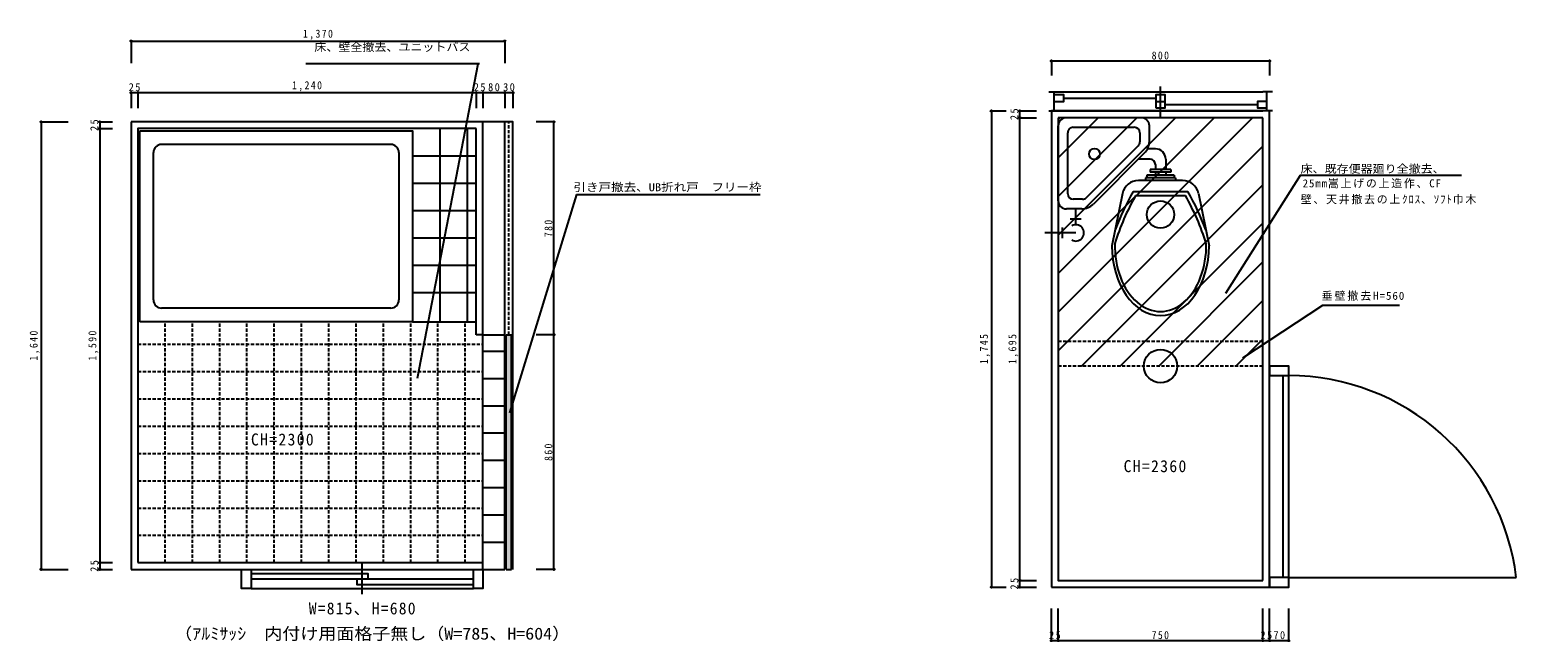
# Model space of a CAD drawing. Units: millimetres at full size, sheet at 1:10. Extents: x -2027 to 3422, y -734 to 1507.
import ezdxf
from ezdxf.enums import TextEntityAlignment as Align

# ---------------------------------------------------------------- set-up
doc = ezdxf.new("R2010")
doc.units = ezdxf.units.MM
doc.header["$LTSCALE"] = 10
doc.header["$PDMODE"] = 32
doc.header["$PDSIZE"] = 5
doc.linetypes.add('DASHED1', pattern=[1.8, 1.2, -0.6])
doc.layers.add('0-0', color=7, linetype='Continuous')
doc.styles.add('ＭＳ ゴシック', font='')
doc.styles.get('ＭＳ ゴシック').set_extended_font_data('MS Gothic')

msp = doc.modelspace()

# ---------------------------------------------------------------- linework, layer by layer
at = {"layer": '0-0'}
for p, q in [((-1655.3, 1465.1), (-1655.3, 1383.96)), ((-1655.3, 1465.1), (-285.3, 1465.1)), ((-285.3, 1465.1), (-285.3, 1383.96)), ((-378.65, 1381.56), (-1014.48, 1381.56)), ((-604.91, 229.74), (-382.77, 1381.56)), ((1718.29, 1392.35), (1718.29, 1338.95)), ((1718.29, 1392.35), (2518.29, 1392.35)), ((2518.29, 1392.35), (2518.29, 1338.95)), ((-1655.3, 1276.23), (-1655.3, 1219.18)), ((-1655.3, 1276.23), (-1630.3, 1276.23)), ((-1630.3, 1276.23), (-1630.3, 1219.18)), ((-1630.3, 1276.23), (-390.3, 1276.23)), ((-390.3, 1276.23), (-390.3, 1219.18)), ((-390.3, 1276.23), (-365.3, 1276.23)), ((-365.3, 1276.23), (-365.3, 1219.18)), ((-365.3, 1276.23), (-285.3, 1276.23)), ((-285.3, 1276.23), (-285.3, 1219.18)), ((-285.3, 1276.23), (-255.3, 1276.23)), ((-255.3, 1276.23), (-255.3, 1219.18)), ((1708.29, 1279.31), (1743.29, 1279.31)), ((1728.29, 1209.31), (1728.29, 1279.31)), ((1743.29, 1279.31), (2493.29, 1279.31)), ((1763.29, 1256.31), (2101.29, 1256.31)), ((2118.29, 1189.31), (2118.29, 1299.31)), ((2528.29, 1279.31), (2493.29, 1279.31)), ((2508.29, 1209.31), (2508.29, 1279.31)), ((1498.15, 1209.31), (1552.84, 1209.31)), ((1498.15, 1209.31), (1498.15, -535.69)), ((1602.41, 1209.31), (1663.08, 1209.31)), ((1602.41, 1184.31), (1602.41, 1209.31)), ((1708.29, 1209.31), (1743.29, 1209.31)), ((1718.29, 1209.31), (1718.29, -535.69)), ((2518.29, 1209.31), (1718.29, 1209.31)), ((1743.29, 1209.31), (2493.29, 1209.31)), ((2101.29, 1244.31), (2135.29, 1244.31)), ((2135.29, 1232.31), (2473.29, 1232.31)), ((2528.29, 1209.31), (2493.29, 1209.31)), ((2518.29, -535.69), (2518.29, 1209.31)), ((-1985.16, 1169.31), (-1885.94, 1169.31)), ((-1985.16, 1169.31), (-1985.16, -470.69)), ((-1769.9, 1169.31), (-1723.39, 1169.31)), ((-1769.9, 1169.31), (-1769.9, 1144.31)), ((-1769.9, 1144.31), (-1723.39, 1144.31)), ((-1769.9, 1144.31), (-1769.9, -445.69)), ((-1655.3, 1169.31), (-1655.3, -470.69)), ((-285.3, 1169.31), (-1655.3, 1169.31)), ((-365.3, -470.69), (-365.3, 1169.31)), ((-285.3, -470.69), (-285.3, 1169.31)), ((-105.36, 1169.31), (-170.16, 1169.31)), ((-105.36, 389.31), (-105.36, 1169.31)), ((1602.41, 1184.31), (1663.08, 1184.31)), ((1602.41, -510.69), (1602.41, 1184.31)), ((1743.29, 471.67), (2455.92, 1184.31)), ((1743.29, 613.1), (2314.5, 1184.31)), ((1743.29, 754.52), (2173.08, 1184.31)), ((1743.29, 895.94), (2031.65, 1184.31)), ((1743.29, 1037.36), (1890.23, 1184.31)), ((1743.29, 1178.78), (1748.81, 1184.31)), ((1743.29, 880.31), (1743.29, 1154.31)), ((2047.28, 1184.31), (1773.29, 1184.31)), ((1798.29, 1149.31), (2022.29, 1149.31)), ((2077.29, 1097.68), (2077.29, 1154.31)), ((-1623.34, 436.63), (-1623.34, 1136.63)), ((1778.29, 905.31), (1778.29, 1129.31)), ((2042.29, 1129.31), (2042.29, 1095.61)), ((-1573.34, 516.63), (-1573.34, 1056.63)), ((-703.34, 1086.63), (-1543.34, 1086.63)), ((-673.34, 1056.63), (-673.34, 516.63)), ((1743.29, 330.25), (2493.29, 1080.25)), ((1846.13, 891.17), (2036.43, 1081.47)), ((2059.72, 1055.26), (1872.34, 867.88)), ((2099.29, 1070.31), (2070.68, 1070.31)), ((2080.29, 1032.31), (2036.77, 1032.31)), ((2156.29, 994.31), (2080.29, 994.31)), ((2080.29, 994.31), (2080.29, 984.31)), ((2156.29, 984.31), (2080.29, 984.31)), ((2099.29, 1013.31), (2099.29, 994.31)), ((2099.29, 984.31), (2099.29, 974.31)), ((2137.29, 1032.31), (2137.29, 994.31)), ((2137.29, 984.31), (2137.29, 974.31)), ((2156.29, 994.31), (2156.29, 984.31)), ((1828.76, 274.31), (2493.29, 938.83)), ((2199.14, 954.31), (2037.43, 954.31)), ((2173.29, 964.31), (2063.29, 964.31)), ((2063.29, 964.31), (2063.29, 954.31)), ((2168.29, 974.31), (2068.29, 974.31)), ((2068.29, 974.31), (2068.29, 964.31)), ((2168.29, 974.31), (2168.29, 964.31)), ((2173.29, 964.31), (2173.29, 954.31)), ((-22.14, 902.89), (-268.5, 103.09)), ((-22.14, 902.89), (650.8, 902.89)), ((1831.99, 885.31), (1798.29, 885.31)), ((1978.61, 906.12), (1940.29, 715.31)), ((2018.29, 914.31), (2218.29, 914.31)), ((2026.99, 899.31), (2209.59, 899.31)), ((2257.96, 906.12), (2296.29, 715.31)), ((1829.92, 850.31), (1773.29, 850.31)), ((1807.68, 792.45), (1807.68, 850.31)), ((1757.68, 782.45), (1757.68, 742.45)), ((1827.68, 812.45), (1787.68, 812.45)), ((1970.18, 274.31), (2493.29, 797.41)), ((1807.68, 762.45), (1693.68, 762.44)), ((2111.6, 274.31), (2493.29, 655.99)), ((2253.03, 274.31), (2493.29, 514.57)), ((-703.34, 486.63), (-1543.34, 486.63)), ((-365.3, 389.31), (-285.3, 389.31)), ((-280.3, 389.31), (-260.3, 389.31)), ((-280.3, -470.69), (-280.3, 389.31)), ((-260.3, -470.69), (-260.3, 389.31)), ((-105.36, 389.31), (-170.16, 389.31)), ((-105.36, -470.69), (-105.36, 389.31)), ((-365.3, 329.31), (-285.3, 329.31)), ((2394.45, 274.31), (2493.29, 373.15)), ((-365.3, 229.31), (-285.3, 229.31)), ((2568.29, -500.69), (2568.29, 239.31)), ((2588.29, -500.69), (2588.29, 239.31)), ((-365.3, 129.31), (-285.3, 129.31)), ((-365.3, 29.31), (-285.3, 29.31)), ((-365.3, -70.69), (-285.3, -70.69)), ((-365.3, -170.69), (-285.3, -170.69)), ((-365.3, -270.69), (-285.3, -270.69)), ((-365.3, -370.69), (-285.3, -370.69)), ((-1985.16, -470.69), (-1885.94, -470.69)), ((-1769.9, -445.69), (-1723.39, -445.69)), ((-1769.9, -445.69), (-1769.9, -470.69)), ((-1769.9, -470.69), (-1723.39, -470.69)), ((-1655.3, -470.69), (-285.3, -470.69)), ((-1215.3, -470.69), (-400.3, -470.69)), ((-807.8, -560.69), (-807.8, -450.69)), ((-280.3, -470.69), (-260.3, -470.69)), ((-105.36, -470.69), (-170.16, -470.69)), ((-1215.3, -505.69), (-400.3, -505.69)), ((-1215.3, -540.69), (-400.3, -540.69)), ((1498.15, -535.69), (1552.84, -535.69)), ((1602.41, -510.69), (1663.08, -510.69)), ((1602.41, -535.69), (1602.41, -510.69)), ((1602.41, -535.69), (1663.08, -535.69)), ((1718.29, -535.69), (2518.29, -535.69)), ((1718.29, -731.32), (1718.29, -613.73)), ((1743.29, -731.32), (1743.29, -613.73)), ((2493.29, -731.32), (2493.29, -613.73)), ((2518.29, -731.32), (2518.29, -613.73)), ((2588.29, -731.32), (2588.29, -613.73)), ((1718.29, -731.32), (1743.29, -731.32)), ((1743.29, -731.32), (2493.29, -731.32)), ((2493.29, -731.32), (2518.29, -731.32)), ((2518.29, -731.32), (2588.29, -731.32))]:
    msp.add_line(p, q, dxfattribs=at)
at = {"layer": '0-0', "color": 4}
for p, q in [((-523.34, 1144.31), (-523.34, 436.63)), ((-423.34, 1144.31), (-423.34, 436.63)), ((-390.3, 389.31), (-390.3, 1144.31)), ((-285.3, -470.69), (-285.3, 1169.31)), ((2493.29, 1184.31), (1743.29, 1184.31)), ((2493.29, -510.69), (2493.29, 1184.31)), ((-623.34, 1044.31), (-390.3, 1044.31)), ((-623.34, 944.31), (-390.3, 944.31)), ((-623.34, 844.31), (-390.3, 844.31)), ((-623.34, 744.31), (-390.3, 744.31)), ((-623.34, 644.31), (-390.3, 644.31)), ((-623.34, 544.31), (-390.3, 544.31)), ((-623.34, 436.63), (-390.3, 436.63)), ((-365.3, 389.31), (-390.3, 389.31)), ((-255.3, -470.69), (-255.3, 314.31)), ((-1630.3, -445.69), (-365.3, -445.69)), ((2588.29, -500.69), (3422.31, -500.69))]:
    msp.add_line(p, q, dxfattribs=at)
at = {"layer": '0-0', "linetype": 'DASHED1'}
for p, q in [((-270.3, 389.31), (-270.3, 1169.31)), ((-1530.3, -445.69), (-1530.3, 436.63)), ((-1430.3, -445.69), (-1430.3, 436.63)), ((-1330.3, -445.69), (-1330.3, 436.63)), ((-1230.3, -445.69), (-1230.3, 436.63)), ((-1130.3, -445.69), (-1130.3, 436.63)), ((-1030.3, -445.69), (-1030.3, 436.63)), ((-930.3, -445.69), (-930.3, 436.63)), ((-830.3, -445.69), (-830.3, 436.63)), ((-730.3, -445.69), (-730.3, 436.63)), ((-630.3, -445.69), (-630.3, 436.63)), ((-530.3, -445.69), (-530.3, 436.63)), ((-430.3, -445.69), (-430.3, 436.63)), ((-1630.3, 354.31), (-365.3, 354.31)), ((2493.29, 364.31), (1743.29, 364.31)), ((2493.29, 274.31), (1743.29, 274.31)), ((-1630.3, 254.31), (-365.3, 254.31)), ((-1630.3, 154.31), (-365.3, 154.31)), ((-1630.3, 54.31), (-365.3, 54.31)), ((-1630.3, -45.69), (-365.3, -45.69)), ((-1630.3, -145.69), (-365.3, -145.69)), ((-1630.3, -245.69), (-365.3, -245.69)), ((-1630.3, -345.69), (-365.3, -345.69))]:
    msp.add_line(p, q, dxfattribs=at)
at = {"layer": '0-0'}
for points in [[(1728.29, 1244.31), (1763.29, 1244.31), (1763.29, 1268.31), (1728.29, 1268.31)], [(2508.29, 1244.31), (2473.29, 1244.31), (2473.29, 1220.31), (2508.29, 1220.31)], [(-255.3, 314.31), (-255.3, 1169.31), (-285.3, 1169.31)], [(-1623.34, 1136.63), (-623.34, 1136.63), (-623.34, 436.63), (-1623.34, 436.63)], [(2357.14, 541.4), (2631.67, 973.52), (3221.39, 973.52)], [(2419.76, 304.51), (2712.75, 497.89), (2994.02, 497.89)], [(-1215.3, -485.69), (-787.8, -485.69), (-787.8, -505.69)], [(-827.8, -505.69), (-827.8, -525.69), (-400.3, -525.69)]]:
    msp.add_lwpolyline(points, dxfattribs=at)
for points in [[(2101.29, 1220.31), (2135.29, 1220.31), (2135.29, 1268.31), (2101.29, 1268.31)], [(2518.29, 239.31), (2588.29, 239.31), (2588.29, 274.31), (2518.29, 274.31)], [(-1215.3, -540.69), (-1250.3, -540.69), (-1250.3, -470.69), (-1215.3, -470.69)], [(-400.3, -540.69), (-400.3, -470.69), (-365.3, -470.69), (-365.3, -540.69)], [(2518.29, -500.69), (2518.29, -535.69), (2588.29, -535.69), (2588.29, -500.69)]]:
    msp.add_lwpolyline(points, close=True, dxfattribs=at)
at = {"layer": '0-0', "color": 4}
for points in [[(-390.3, 1144.31), (-1630.3, 1144.31), (-1630.3, -445.69)], [(1743.29, 1184.31), (1743.29, -510.69), (2493.29, -510.69)]]:
    msp.add_lwpolyline(points, dxfattribs=at)
at = {"layer": '0-0'}
for centre, radius in [((1876.29, 1051.31), 20), ((2118.29, 829.31), 50), ((2118.29, 274.31), 61.32)]:
    msp.add_circle(centre, radius, dxfattribs=at)
for centre, radius, start, end in [((1773.29, 1154.31), 30, 90.00033, 180.00053), ((1798.29, 1129.31), 20, 90.00033, 180.00053), ((2022.29, 1129.31), 20, 0.00068, 90.00033), ((2047.29, 1154.31), 30, 0.00068, 90.00033), ((2022.29, 1095.61), 20, 315.00057, 0.00068), ((2017.29, 1097.68), 60, 315.00057, 0.00068), ((-1543.34, 1056.63), 30, 90, 180), ((-703.34, 1056.63), 30, 0, 90), ((2099.29, 1032.31), 38, 0.00068, 90.00033), ((2080.29, 1013.31), 19, 0.00068, 90.00033), ((2037.43, 894.31), 60, 90.0002, 168.64381), ((2199.14, 894.31), 60, 11.35602, 90.0002), ((1773.29, 880.31), 30, 180.00053, 270.00048), ((1798.29, 905.31), 20, 180.00053, 270.00048), ((1831.99, 905.31), 20, 270.00048, 315.00057), ((2819.92, 451), 910.88, 150.51659, 162.57677), ((2819.92, 451), 925.88, 149.97342, 159.63577), ((1416.64, 450.99), 910.91, 17.42319, 29.48343), ((1416.64, 450.99), 925.91, 20.36984, 30.02637), ((1829.92, 910.31), 60, 270.00048, 315.00057), ((1807.68, 762.45), 30, 240.0004, 120.00039), ((-1543.34, 516.63), 30, 180, 270), ((-703.34, 516.63), 30, 270, 0)]:
    msp.add_arc(centre, radius, start, end, dxfattribs=at)
at = {"layer": '0-0', "color": 4}
msp.add_arc((2588.29, -600.69), 840, 6.83714, 90, dxfattribs=at)
at = {"layer": '0-0'}
for major_axis, start_param, end_param in [((0, 256), 1.5707998, 4.7123898), ((0, 241), 1.5358098, 4.74736)]:
    msp.add_ellipse((2118.29, 715.31), major_axis=major_axis, ratio=0.6953, start_param=start_param, end_param=end_param, dxfattribs=at)
at = {"layer": '0-0', "color": 1}
for p in [(-1655.3, 1465.1), (-285.3, 1465.1), (1718.29, 1392.35), (2518.29, 1392.35), (-1655.3, 1276.23), (-1630.3, 1276.23), (-390.3, 1276.23), (-365.3, 1276.23), (-285.3, 1276.23), (-255.3, 1276.23), (1498.15, 1209.31), (1602.41, 1209.31), (-1985.16, 1169.31), (-1769.9, 1169.31), (-1769.9, 1144.31), (-105.36, 1169.31), (1602.41, 1184.31), (-105.36, 389.31), (-1985.16, -470.69), (-1769.9, -445.69), (-1769.9, -470.69), (-105.36, -470.69), (1498.15, -535.69), (1602.41, -510.69), (1602.41, -535.69), (1718.29, -731.32), (1743.29, -731.32), (2493.29, -731.32), (2518.29, -731.32), (2588.29, -731.32)]:
    msp.add_point(p, dxfattribs=at)
at = {"layer": '0-0', "color": 8}
msp.add_solid([(-280.3, 389.31), (-260.3, 389.31), (-280.3, -470.69), (-260.3, -470.69)], dxfattribs=at)

# ---------------------------------------------------------------- texts
at = {"layer": '0-0', "style": 'ＭＳ ゴシック'}
for s, width, p in [('床、壁全撤去、ユニットバス', 1.1, (-983.36, 1419.62)), ('床、既存便器廻り全撤去、', 1.1, (2631.67, 973.52)), ('引き戸撤去、UB折れ戸\u3000フリー枠', 1.15, (-33.94, 906.26))]:
    msp.add_text(s, height=29.33, dxfattribs=dict(at, width=width)).set_placement(p, align=Align.BOTTOM_LEFT)
at = {"layer": '0-0', "color": 3, "style": 'ＭＳ ゴシック', "width": 1.1}
msp.add_text('（ｱﾙﾐｻｯｼ\u3000内付け用面格子無し（W=785、H=604）', height=43.99, dxfattribs=at).set_placement((-1496.96, -741.01), align=Align.BOTTOM_LEFT)
at = {"layer": '0-0', "char_height": 29.33, "attachment_point": 7, "style": 'ＭＳ ゴシック'}
for s, insert in [('\\T1.28;\\W0.9;1,370', (-1025.3, 1470.1)), ('\\T1.27;\\W0.9;800', (2085.79, 1397.35)), ('\\T1.27;\\W0.95;25', (-1664.05, 1281.23)), ('\\T1.28;\\W0.9;1,240', (-1065.3, 1281.23)), ('\\T1.27;\\W0.95;25', (-399.05, 1281.23)), ('\\T1.27;\\W0.95;80', (-346.55, 1281.23)), ('\\T1.27;\\W0.95;30', (-291.55, 1281.23)), ('\\T1.16;25mm嵩上げの上造作、CF', (2639.31, 925.9)), ('\\T1.16;壁、天井撤去の上ｸﾛｽ、ｿﾌﾄ巾木', (2632.44, 867.03)), ('\\T1.18;垂壁撤去H=560', (2708.84, 513.51)), ('\\T1.27;\\W0.95;25', (1709.54, -726.32)), ('\\T1.27;\\W0.9;750', (2085.79, -726.32)), ('\\T1.27;\\W0.95;25', (2484.54, -726.32)), ('\\T1.27;\\W0.95;70', (2532.04, -726.32))]:
    msp.add_mtext(s, dxfattribs=dict(at, insert=insert))
at = {"layer": '0-0', "char_height": 29.33, "attachment_point": 7, "rotation": 90, "style": 'ＭＳ ゴシック'}
for s, insert in [('\\T1.27;\\W0.95;25', (1597.41, 1175.56)), ('\\T1.27;\\W0.95;25', (-1774.9, 1135.56)), ('\\T1.27;\\W0.9;780', (-110.36, 746.81)), ('\\T1.28;\\W0.9;1,640', (-1990.16, 294.31)), ('\\T1.28;\\W0.9;1,590', (-1774.9, 294.31)), ('\\T1.28;\\W0.9;1,745', (1493.15, 281.81)), ('\\T1.28;\\W0.9;1,695', (1597.41, 281.81)), ('\\T1.27;\\W0.9;860', (-110.36, -73.19)), ('\\T1.27;\\W0.95;25', (-1774.9, -479.44)), ('\\T1.27;\\W0.95;25', (1597.41, -544.44))]:
    msp.add_mtext(s, dxfattribs=dict(at, insert=insert))
at = {"layer": '0-0', "color": 3, "char_height": 43.99, "attachment_point": 7, "style": 'ＭＳ ゴシック'}
for s, insert in [('\\T1.18;\\W0.95;CH=2300', (-1215.69, -17.17)), ('\\T1.18;\\W0.95;CH=2360\\~', (1983.03, -114.97)), ('\\T1.16;\\W0.95;W=815、H=680', (-1003.87, -638.72))]:
    msp.add_mtext(s, dxfattribs=dict(at, insert=insert))

doc.saveas('drawing.dxf')
